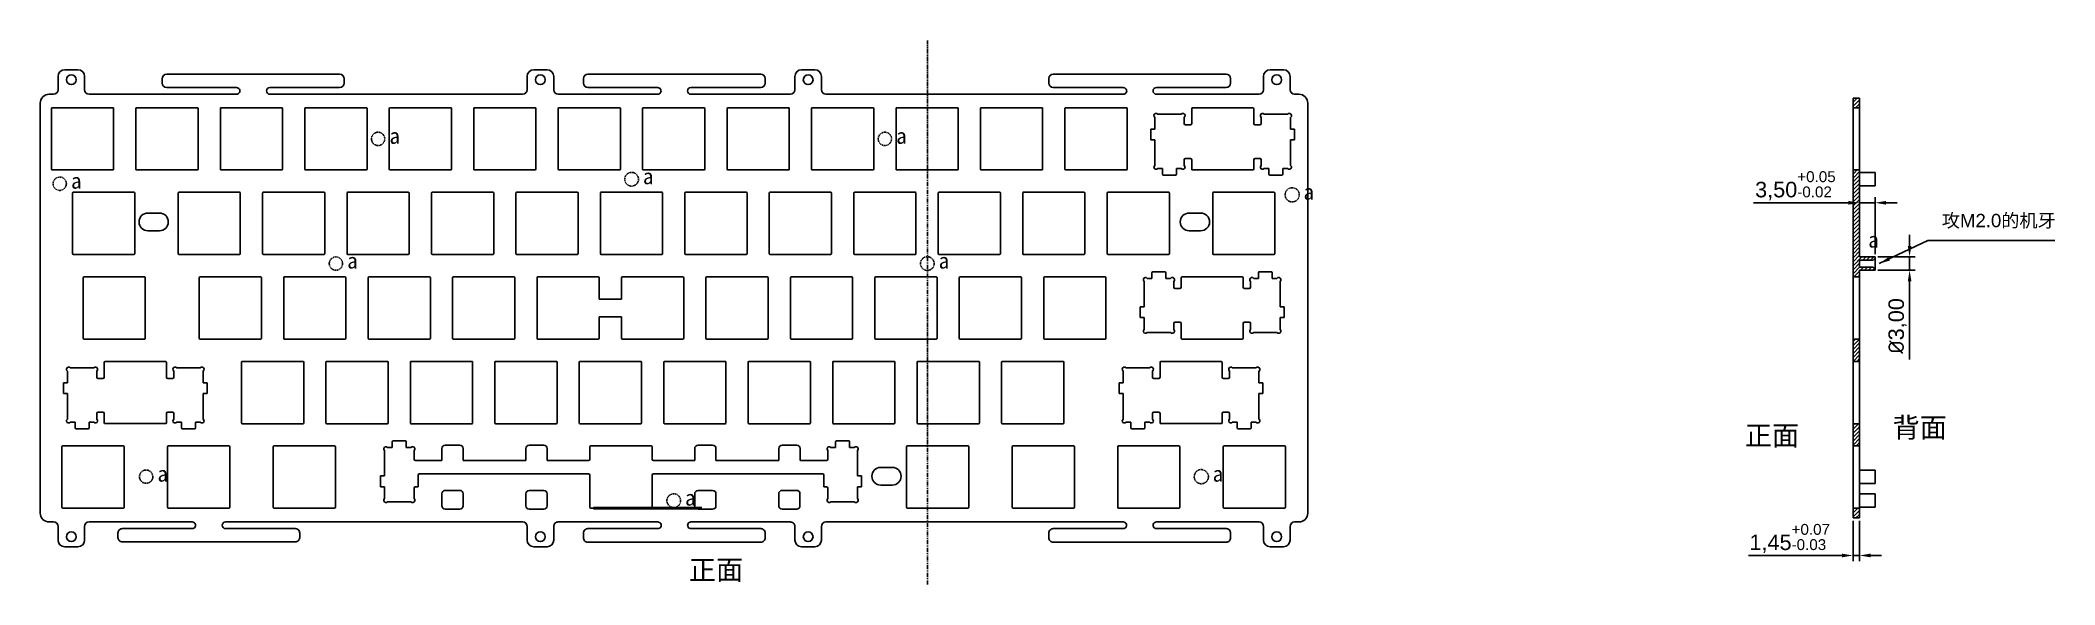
# Model space of a CAD drawing. Header units: millimetres. Extents: x 73 to 528, y 115 to 237.
import ezdxf

# ---------------------------------------------------------------- set-up
doc = ezdxf.new("R2010")
doc.units = ezdxf.units.MM
doc.header["$LTSCALE"] = 0.75
doc.linetypes.add('DOT', pattern=[0.2, 0.1, -0.1])
doc.linetypes.add('PHANTOM', pattern=[2.5, 1.25, -0.25, 0.25, -0.25, 0.25, -0.25])
for name, color, linetype in [('02___PRT_ALL_AXES', 7, 'Continuous'), ('DEFAULT_3', 7, 'PHANTOM'), ('KeepOutLayer', 6, 'Continuous')]:
    doc.layers.add(name, color=color, linetype=linetype)
doc.layers.add('1', color=7, linetype='Continuous', lineweight=25)
doc.layers.add('Visible', color=7, linetype='Continuous', lineweight=50)
doc.styles.get("Standard").update_dxf_attribs({"font": ''})
doc.styles.add('说明', font='', dxfattribs={"height": 3})
doc.styles.get('Standard').set_extended_font_data('Arial')
doc.styles.get('说明').set_extended_font_data('SimSun')
doc.dimstyles.new('jw-1', dxfattribs={"dimtxt": 3.5, "dimasz": 2.5, "dimexe": 1.25, "dimexo": 0.625, "dimtad": 1, "dimzin": 1, "dimtxsty": 'Standard', "dimcen": 2.5, "dimclrd": 3, "dimclre": 3, "dimclrt": 3, "dimadec": 1, "dimazin": 0, "dimtfac": 1, "dimtmove": 0, "dimatfit": 3, "dimfxl": 1, "dimarcsym": 0})

# ---------------------------------------------------------------- blocks, each defined once
blk = doc.blocks.new('*D30')
at = {"color": 3, "lineweight": -2, "transparency": 16777216}
for p, q in [((482.13, 129.11), (482.13, 120.02)), ((483.58, 129.11), (483.58, 120.02)), ((479.63, 121.27), (458.55, 121.27)), ((483.58, 121.27), (482.13, 121.27)), ((486.08, 121.27), (488.58, 121.27))]:
    blk.add_line(p, q, dxfattribs=at)
at = {"color": 3, "transparency": 16777216}
for points in [[(479.63, 121.69), (479.63, 120.86), (482.13, 121.27)], [(486.08, 121.69), (486.08, 120.86), (483.58, 121.27)]]:
    blk.add_solid(points, dxfattribs=at)
at = {"layer": 'Defpoints', "color": 0, "transparency": 16777216}
for p in [(482.13, 129.73), (483.58, 129.73), (482.13, 121.27)]:
    blk.add_point(p, dxfattribs=at)
at = {"color": 3, "transparency": 16777216, "insert": (467.84, 125.11), "char_height": 3.5, "attachment_point": 5}
blk.add_mtext('1,45{\\H0.7x;\\S+0.07^ -0.03;}', dxfattribs=at)
blk = doc.blocks.new('*D36')
at = {"color": 3, "lineweight": -2, "transparency": 16777216}
for p, q in [((494.88, 191.03), (494.88, 193.53)), ((487.71, 188.53), (496.13, 188.53)), ((494.88, 188.53), (494.88, 185.53)), ((487.71, 185.53), (496.13, 185.53)), ((494.88, 183.03), (494.88, 165.44))]:
    blk.add_line(p, q, dxfattribs=at)
at = {"color": 3, "transparency": 16777216}
for points in [[(494.47, 191.03), (495.3, 191.03), (494.88, 188.53)], [(494.47, 183.03), (495.3, 183.03), (494.88, 185.53)]]:
    blk.add_solid(points, dxfattribs=at)
at = {"layer": 'Defpoints', "color": 0, "transparency": 16777216}
for p in [(487.08, 188.53), (487.08, 185.53), (494.88, 185.53)]:
    blk.add_point(p, dxfattribs=at)
at = {"color": 3, "transparency": 16777216, "insert": (492.18, 172.98), "char_height": 3.5, "attachment_point": 5, "rotation": 90}
blk.add_mtext('{\\fISOCPEUR|b0|i0|c0|p34;%%C}3,00', dxfattribs=at)
blk = doc.blocks.new('*D29')
at = {"color": 3, "lineweight": -2, "transparency": 16777216}
for p, q in [((481.08, 200.73), (459.66, 200.73)), ((483.58, 196.85), (483.58, 201.98)), ((487.08, 200.73), (483.58, 200.73)), ((487.08, 189.15), (487.08, 201.98)), ((489.58, 200.73), (492.08, 200.73))]:
    blk.add_line(p, q, dxfattribs=at)
at = {"color": 3, "transparency": 16777216}
for points in [[(481.08, 201.14), (481.08, 200.31), (483.58, 200.73)], [(489.58, 201.14), (489.58, 200.31), (487.08, 200.73)]]:
    blk.add_solid(points, dxfattribs=at)
at = {"layer": 'Defpoints', "color": 0, "transparency": 16777216}
for p in [(483.58, 200.73), (483.58, 196.23), (487.08, 188.53)]:
    blk.add_point(p, dxfattribs=at)
at = {"color": 3, "transparency": 16777216, "insert": (469.12, 204.57), "char_height": 3.5, "attachment_point": 5}
blk.add_mtext('3,50{\\H0.7x;\\S+0.05^ -0.02;}', dxfattribs=at)

msp = doc.modelspace()

# ---------------------------------------------------------------- hatches: boundary and pattern name
h = msp.add_hatch()
h.set_pattern_fill('ANSI31', color=2, scale=0.2)
h.set_pattern_definition([(45, (-13.49145, -74.68395), (-0.4490128, 0.4490128), [])])
h.paths.add_polyline_path([(483.582, 224.33), (482.132, 224.33), (482.132, 222.145), (483.582, 222.145)])
h.paths.add_polyline_path([(483.582, 208.115), (482.132, 208.115), (482.132, 184.045), (483.582, 184.045), (483.582, 185.526), (487.082, 185.526), (487.082, 185.776), (486.574, 186.226), (486.206, 186.226), (485.918, 186.226), (483.582, 186.226), (483.582, 187.826), (485.704, 187.826), (485.923, 187.826), (486.318, 187.826), (487.082, 188.35), (487.082, 188.526), (483.582, 188.526)])
h.paths.add_polyline_path([(483.582, 170.015), (482.132, 170.015), (482.132, 164.995), (483.582, 164.995)])
h.paths.add_polyline_path([(483.582, 150.965), (482.132, 150.965), (482.132, 145.945), (483.582, 145.945)])
h.paths.add_polyline_path([(483.582, 131.915), (482.132, 131.915), (482.132, 129.73), (483.582, 129.73)])

# ---------------------------------------------------------------- linework, layer by layer
for p, q in [((482.132, 224.33), (483.582, 224.33)), ((482.132, 224.33), (482.132, 129.73)), ((483.582, 224.33), (483.582, 188.526)), ((482.132, 222.145), (483.582, 222.145)), ((482.132, 208.115), (483.582, 208.115)), ((483.582, 187.676), (483.582, 186.376)), ((482.132, 184.045), (483.582, 184.045)), ((483.582, 185.526), (483.582, 129.73)), ((482.132, 170.015), (483.582, 170.015)), ((482.132, 164.995), (483.582, 164.995)), ((482.132, 150.965), (483.582, 150.965)), ((164.573, 146.123), (167.873, 146.123)), ((183.533, 146.123), (186.833, 146.123)), ((224.903, 146.123), (221.603, 146.123)), ((243.863, 146.123), (240.563, 146.123)), ((482.132, 145.945), (483.582, 145.945)), ((163.823, 142.685), (163.823, 145.373)), ((168.623, 145.373), (168.623, 142.685)), ((182.783, 142.685), (182.783, 145.373)), ((187.583, 145.373), (187.583, 142.685)), ((220.853, 145.373), (220.853, 142.685)), ((225.653, 142.685), (225.653, 145.373)), ((239.813, 145.373), (239.813, 142.685)), ((244.613, 142.685), (244.613, 145.373)), ((163.833, 132.493), (163.833, 135.193)), ((164.583, 135.943), (167.883, 135.943)), ((168.633, 135.193), (168.633, 132.493)), ((182.783, 132.463), (182.783, 135.163)), ((183.533, 135.913), (186.833, 135.913)), ((187.583, 135.163), (187.583, 132.463)), ((220.853, 135.163), (220.853, 132.463)), ((224.903, 135.913), (221.603, 135.913)), ((225.653, 132.463), (225.653, 135.163)), ((239.803, 135.193), (239.803, 132.493)), ((243.853, 135.943), (240.553, 135.943)), ((244.603, 132.493), (244.603, 135.193)), ((482.132, 131.915), (483.582, 131.915)), ((167.883, 131.743), (164.583, 131.743)), ((186.833, 131.713), (183.533, 131.713)), ((221.603, 131.713), (224.903, 131.713)), ((240.553, 131.743), (243.853, 131.743)), ((482.132, 129.73), (483.582, 129.73))]:
    msp.add_line(p, q)
at = {"color": 7, "linetype": 'Continuous'}
for p, q in [((75.759, 221.945), (75.759, 208.315)), ((89.589, 222.145), (75.959, 222.145)), ((89.789, 208.315), (89.789, 221.945)), ((94.809, 221.945), (94.809, 208.315)), ((108.639, 222.145), (95.009, 222.145)), ((108.839, 208.315), (108.839, 221.945)), ((113.859, 221.945), (113.859, 208.315)), ((127.689, 222.145), (114.059, 222.145)), ((127.889, 208.315), (127.889, 221.945)), ((132.909, 221.945), (132.909, 208.315)), ((146.739, 222.145), (133.109, 222.145)), ((146.939, 208.315), (146.939, 221.945)), ((151.959, 221.945), (151.959, 208.315)), ((165.789, 222.145), (152.159, 222.145)), ((165.989, 208.315), (165.989, 221.945)), ((171.009, 221.945), (171.009, 208.315)), ((184.839, 222.145), (171.209, 222.145)), ((185.039, 208.315), (185.039, 221.945)), ((190.059, 221.945), (190.059, 208.315)), ((203.889, 222.145), (190.259, 222.145)), ((204.089, 208.315), (204.089, 221.945)), ((209.109, 221.945), (209.109, 208.315)), ((222.939, 222.145), (209.309, 222.145)), ((223.139, 208.315), (223.139, 221.945)), ((228.159, 221.945), (228.159, 208.315)), ((241.989, 222.145), (228.359, 222.145)), ((242.189, 208.315), (242.189, 221.945)), ((247.209, 221.945), (247.209, 208.315)), ((261.039, 222.145), (247.409, 222.145)), ((261.239, 208.315), (261.239, 221.945)), ((266.259, 221.945), (266.259, 208.315)), ((280.089, 222.145), (266.459, 222.145)), ((280.289, 208.315), (280.289, 221.945)), ((285.309, 221.945), (285.309, 208.315)), ((299.139, 222.145), (285.509, 222.145)), ((299.339, 208.315), (299.339, 221.945)), ((304.359, 221.945), (304.359, 208.315)), ((318.189, 222.145), (304.559, 222.145)), ((318.389, 208.315), (318.389, 221.945)), ((324.624, 219.961), (324.624, 217.3)), ((330.573, 220.665), (325.325, 220.665)), ((331.274, 218.61), (331.274, 219.961)), ((332.649, 218.31), (331.574, 218.31)), ((331.599, 218.31), (332.639, 218.31)), ((332.949, 221.93), (332.949, 218.61)), ((346.749, 222.13), (333.149, 222.13)), ((346.949, 218.61), (346.949, 221.93)), ((348.324, 218.31), (347.249, 218.31)), ((348.624, 219.961), (348.624, 218.61)), ((349.325, 220.665), (354.573, 220.665)), ((355.274, 217.3), (355.274, 219.961)), ((323.724, 217.3), (323.724, 214.88)), ((324.624, 217.3), (323.724, 217.3)), ((323.724, 214.88), (324.624, 214.88)), ((324.624, 214.88), (324.624, 209.16)), ((356.174, 217.3), (355.274, 217.3)), ((355.274, 209.16), (355.274, 214.88)), ((355.274, 214.88), (356.174, 214.88)), ((356.174, 214.88), (356.174, 217.3)), ((331.274, 209.16), (331.274, 210.43)), ((331.574, 210.73), (332.649, 210.73)), ((332.639, 210.73), (331.599, 210.73)), ((332.949, 210.43), (332.949, 208.33)), ((346.949, 208.33), (346.949, 210.43)), ((347.249, 210.73), (348.324, 210.73)), ((348.624, 209.16), (348.624, 210.43)), ((75.959, 208.115), (89.589, 208.115)), ((95.009, 208.115), (108.639, 208.115)), ((114.059, 208.115), (127.689, 208.115)), ((133.109, 208.115), (146.739, 208.115)), ((152.159, 208.115), (165.789, 208.115)), ((171.209, 208.115), (184.839, 208.115)), ((190.259, 208.115), (203.889, 208.115)), ((209.309, 208.115), (222.939, 208.115)), ((228.359, 208.115), (241.989, 208.115)), ((247.409, 208.115), (261.039, 208.115)), ((266.459, 208.115), (280.089, 208.115)), ((285.509, 208.115), (299.139, 208.115)), ((304.559, 208.115), (318.189, 208.115)), ((325.325, 208.455), (326.374, 208.455)), ((326.374, 208.455), (326.374, 207.18)), ((326.574, 206.98), (329.324, 206.98)), ((329.524, 207.18), (329.524, 208.455)), ((329.524, 208.455), (330.573, 208.455)), ((333.149, 208.13), (346.749, 208.13)), ((350.374, 208.455), (349.325, 208.455)), ((350.374, 208.455), (350.374, 207.18)), ((350.574, 206.98), (353.324, 206.98)), ((353.524, 207.18), (353.524, 208.455)), ((354.573, 208.455), (353.524, 208.455)), ((483.582, 207.526), (487.082, 207.526)), ((483.582, 204.526), (487.082, 204.526)), ((80.522, 202.895), (80.522, 189.265)), ((94.352, 203.095), (80.722, 203.095)), ((94.552, 189.265), (94.552, 202.895)), ((104.334, 202.895), (104.334, 189.265)), ((118.164, 203.095), (104.534, 203.095)), ((118.364, 189.265), (118.364, 202.895)), ((123.384, 202.895), (123.384, 189.265)), ((137.214, 203.095), (123.584, 203.095)), ((137.414, 189.265), (137.414, 202.895)), ((142.434, 202.895), (142.434, 189.265)), ((156.264, 203.095), (142.634, 203.095)), ((156.464, 189.265), (156.464, 202.895)), ((161.484, 202.895), (161.484, 189.265)), ((175.314, 203.095), (161.684, 203.095)), ((175.514, 189.265), (175.514, 202.895)), ((180.534, 202.895), (180.534, 189.265)), ((194.364, 203.095), (180.734, 203.095)), ((194.564, 189.265), (194.564, 202.895)), ((199.584, 202.895), (199.584, 189.265)), ((213.414, 203.095), (199.784, 203.095)), ((213.614, 189.265), (213.614, 202.895)), ((218.634, 202.895), (218.634, 189.265)), ((232.464, 203.095), (218.834, 203.095)), ((232.664, 189.265), (232.664, 202.895)), ((237.684, 202.895), (237.684, 189.265)), ((251.514, 203.095), (237.884, 203.095)), ((251.714, 189.265), (251.714, 202.895)), ((256.734, 202.895), (256.734, 189.265)), ((270.564, 203.095), (256.934, 203.095)), ((270.764, 189.265), (270.764, 202.895)), ((275.784, 202.895), (275.784, 189.265)), ((289.614, 203.095), (275.984, 203.095)), ((289.814, 189.265), (289.814, 202.895)), ((294.834, 202.895), (294.834, 189.265)), ((308.664, 203.095), (295.034, 203.095)), ((308.864, 189.265), (308.864, 202.895)), ((313.884, 202.895), (313.884, 189.265)), ((327.714, 203.095), (314.084, 203.095)), ((327.914, 189.265), (327.914, 202.895)), ((337.697, 202.895), (337.697, 189.265)), ((351.527, 203.095), (337.897, 203.095)), ((351.727, 189.265), (351.727, 202.895)), ((97.525, 198.427), (100.125, 198.427)), ((332.375, 198.427), (334.975, 198.427)), ((97.525, 194.427), (100.125, 194.427)), ((332.375, 194.427), (334.975, 194.427)), ((80.722, 189.065), (94.352, 189.065)), ((104.534, 189.065), (118.164, 189.065)), ((123.584, 189.065), (137.214, 189.065)), ((142.634, 189.065), (156.264, 189.065)), ((161.684, 189.065), (175.314, 189.065)), ((180.734, 189.065), (194.364, 189.065)), ((199.784, 189.065), (213.414, 189.065)), ((218.834, 189.065), (232.464, 189.065)), ((237.884, 189.065), (251.514, 189.065)), ((256.934, 189.065), (270.564, 189.065)), ((275.984, 189.065), (289.614, 189.065)), ((295.034, 189.065), (308.664, 189.065)), ((314.084, 189.065), (327.714, 189.065)), ((337.897, 189.065), (351.527, 189.065)), ((483.582, 188.526), (487.082, 188.526)), ((483.582, 186.226), (483.582, 187.826)), ((483.582, 187.826), (486.632, 187.826)), ((486.632, 187.826), (487.082, 188.276)), ((487.082, 185.526), (487.082, 188.526)), ((82.903, 183.845), (82.903, 170.215)), ((96.733, 184.045), (83.103, 184.045)), ((96.933, 170.215), (96.933, 183.845)), ((109.093, 183.845), (109.093, 170.215)), ((122.923, 184.045), (109.293, 184.045)), ((123.123, 170.215), (123.123, 183.845)), ((128.143, 183.845), (128.143, 170.215)), ((141.973, 184.045), (128.343, 184.045)), ((142.173, 170.215), (142.173, 183.845)), ((147.193, 183.845), (147.193, 170.215)), ((161.023, 184.045), (147.393, 184.045)), ((161.223, 170.215), (161.223, 183.845)), ((166.243, 183.845), (166.243, 170.215)), ((180.073, 184.045), (166.443, 184.045)), ((180.273, 170.215), (180.273, 183.845)), ((185.293, 183.845), (185.293, 170.215)), ((199.123, 184.045), (185.493, 184.045)), ((199.323, 183.845), (199.323, 179.03)), ((204.343, 179.03), (204.343, 183.845)), ((218.173, 184.045), (204.543, 184.045)), ((218.373, 170.215), (218.373, 183.845)), ((223.393, 183.845), (223.393, 170.215)), ((237.223, 184.045), (223.593, 184.045)), ((237.423, 170.215), (237.423, 183.845)), ((242.443, 183.845), (242.443, 170.215)), ((256.273, 184.045), (242.643, 184.045)), ((256.473, 170.215), (256.473, 183.845)), ((261.493, 183.845), (261.493, 170.215)), ((275.323, 184.045), (261.693, 184.045)), ((275.523, 170.215), (275.523, 183.845)), ((280.543, 183.845), (280.543, 170.215)), ((294.373, 184.045), (280.743, 184.045)), ((294.573, 170.215), (294.573, 183.845)), ((299.593, 183.845), (299.593, 170.215)), ((313.423, 184.045), (299.793, 184.045)), ((313.623, 170.215), (313.623, 183.845)), ((322.239, 177.28), (322.239, 183.001)), ((322.94, 183.705), (323.989, 183.705)), ((323.989, 183.705), (323.989, 184.98)), ((324.189, 185.18), (326.939, 185.18)), ((327.139, 184.98), (327.139, 183.705)), ((327.139, 183.705), (328.188, 183.705)), ((328.889, 183.001), (328.889, 181.73)), ((330.564, 181.73), (330.564, 183.83)), ((330.764, 184.03), (344.364, 184.03)), ((344.564, 183.83), (344.564, 181.73)), ((346.239, 183.001), (346.239, 181.73)), ((347.989, 183.705), (346.94, 183.705)), ((347.989, 183.705), (347.989, 184.98)), ((348.189, 185.18), (350.939, 185.18)), ((351.139, 184.98), (351.139, 183.705)), ((352.188, 183.705), (351.139, 183.705)), ((352.889, 183.001), (352.889, 177.28)), ((483.582, 186.226), (486.632, 186.226)), ((483.582, 185.526), (487.082, 185.526)), ((486.632, 186.226), (487.082, 185.776)), ((204.343, 179.03), (199.323, 179.03)), ((321.339, 174.86), (321.339, 177.28)), ((321.339, 177.28), (322.239, 177.28)), ((329.189, 181.43), (330.264, 181.43)), ((330.254, 181.43), (329.214, 181.43)), ((344.864, 181.43), (345.939, 181.43)), ((352.889, 177.28), (353.789, 177.28)), ((353.789, 177.28), (353.789, 174.86)), ((199.323, 175.03), (199.323, 170.215)), ((204.343, 175.03), (199.323, 175.03)), ((204.343, 170.215), (204.343, 175.03)), ((322.239, 174.86), (321.339, 174.86)), ((322.239, 172.2), (322.239, 174.86)), ((328.889, 173.55), (328.889, 172.2)), ((330.264, 173.85), (329.189, 173.85)), ((329.214, 173.85), (330.254, 173.85)), ((330.564, 170.23), (330.564, 173.55)), ((344.564, 173.55), (344.564, 170.23)), ((345.939, 173.85), (344.864, 173.85)), ((346.239, 172.2), (346.239, 173.55)), ((352.889, 174.86), (352.889, 172.2)), ((353.789, 174.86), (352.889, 174.86)), ((83.103, 170.015), (96.733, 170.015)), ((109.293, 170.015), (122.923, 170.015)), ((128.343, 170.015), (141.973, 170.015)), ((147.393, 170.015), (161.023, 170.015)), ((166.443, 170.015), (180.073, 170.015)), ((185.493, 170.015), (199.123, 170.015)), ((204.543, 170.015), (218.173, 170.015)), ((223.593, 170.015), (237.223, 170.015)), ((242.643, 170.015), (256.273, 170.015)), ((261.693, 170.015), (275.323, 170.015)), ((280.743, 170.015), (294.373, 170.015)), ((299.793, 170.015), (313.423, 170.015)), ((328.188, 171.495), (322.94, 171.495)), ((344.364, 170.03), (330.764, 170.03)), ((346.94, 171.495), (352.188, 171.495)), ((87.68, 164.78), (87.68, 161.46)), ((101.48, 164.98), (87.88, 164.98)), ((101.68, 161.46), (101.68, 164.78)), ((118.625, 164.795), (118.625, 151.165)), ((132.455, 164.995), (118.825, 164.995)), ((132.655, 151.165), (132.655, 164.795)), ((137.675, 164.795), (137.675, 151.165)), ((151.505, 164.995), (137.875, 164.995)), ((151.705, 151.165), (151.705, 164.795)), ((156.725, 164.795), (156.725, 151.165)), ((170.555, 164.995), (156.925, 164.995)), ((170.755, 151.165), (170.755, 164.795)), ((175.775, 164.795), (175.775, 151.165)), ((189.605, 164.995), (175.975, 164.995)), ((189.805, 151.165), (189.805, 164.795)), ((194.825, 164.795), (194.825, 151.165)), ((208.655, 164.995), (195.025, 164.995)), ((208.855, 151.165), (208.855, 164.795)), ((213.875, 164.795), (213.875, 151.165)), ((227.705, 164.995), (214.075, 164.995)), ((227.905, 151.165), (227.905, 164.795)), ((232.925, 164.795), (232.925, 151.165)), ((246.755, 164.995), (233.125, 164.995)), ((246.955, 151.165), (246.955, 164.795)), ((251.975, 164.795), (251.975, 151.165)), ((265.805, 164.995), (252.175, 164.995)), ((266.005, 151.165), (266.005, 164.795)), ((271.025, 164.795), (271.025, 151.165)), ((284.855, 164.995), (271.225, 164.995)), ((285.055, 151.165), (285.055, 164.795)), ((290.075, 164.795), (290.075, 151.165)), ((303.905, 164.995), (290.275, 164.995)), ((304.105, 151.165), (304.105, 164.795)), ((325.81, 164.78), (325.81, 161.46)), ((339.61, 164.98), (326.01, 164.98)), ((339.81, 161.46), (339.81, 164.78)), ((78.455, 160.15), (78.455, 157.73)), ((79.355, 160.15), (78.455, 160.15)), ((79.355, 162.811), (79.355, 160.15)), ((85.304, 163.515), (80.056, 163.515)), ((86.005, 161.46), (86.005, 162.811)), ((87.38, 161.16), (86.305, 161.16)), ((86.33, 161.16), (87.37, 161.16)), ((103.055, 161.16), (101.98, 161.16)), ((103.355, 162.811), (103.355, 161.46)), ((104.056, 163.515), (109.304, 163.515)), ((110.005, 160.15), (110.005, 162.811)), ((110.905, 160.15), (110.005, 160.15)), ((110.905, 157.73), (110.905, 160.15)), ((316.585, 160.15), (316.585, 157.73)), ((317.485, 160.15), (316.585, 160.15)), ((317.485, 162.811), (317.485, 160.15)), ((323.434, 163.515), (318.186, 163.515)), ((324.135, 161.46), (324.135, 162.811)), ((325.51, 161.16), (324.435, 161.16)), ((324.46, 161.16), (325.5, 161.16)), ((341.185, 161.16), (340.11, 161.16)), ((341.485, 162.811), (341.485, 161.46)), ((342.186, 163.515), (347.434, 163.515)), ((348.135, 160.15), (348.135, 162.811)), ((349.035, 160.15), (348.135, 160.15)), ((349.035, 157.73), (349.035, 160.15)), ((78.455, 157.73), (79.355, 157.73)), ((79.355, 157.73), (79.355, 152.01)), ((110.005, 152.01), (110.005, 157.73)), ((110.005, 157.73), (110.905, 157.73)), ((316.585, 157.73), (317.485, 157.73)), ((317.485, 157.73), (317.485, 152.01)), ((348.135, 152.01), (348.135, 157.73)), ((348.135, 157.73), (349.035, 157.73)), ((80.056, 151.305), (81.105, 151.305)), ((81.105, 151.305), (81.105, 150.03)), ((84.255, 150.03), (84.255, 151.305)), ((84.255, 151.305), (85.304, 151.305)), ((86.005, 152.01), (86.005, 153.28)), ((86.305, 153.58), (87.38, 153.58)), ((87.37, 153.58), (86.33, 153.58)), ((87.68, 153.28), (87.68, 151.18)), ((87.88, 150.98), (101.48, 150.98)), ((101.68, 151.18), (101.68, 153.28)), ((101.98, 153.58), (103.055, 153.58)), ((103.355, 152.01), (103.355, 153.28)), ((105.105, 151.305), (104.056, 151.305)), ((105.105, 151.305), (105.105, 150.03)), ((108.255, 150.03), (108.255, 151.305)), ((109.304, 151.305), (108.255, 151.305)), ((118.825, 150.965), (132.455, 150.965)), ((137.875, 150.965), (151.505, 150.965)), ((156.925, 150.965), (170.555, 150.965)), ((175.975, 150.965), (189.605, 150.965)), ((195.025, 150.965), (208.655, 150.965)), ((214.075, 150.965), (227.705, 150.965)), ((233.125, 150.965), (246.755, 150.965)), ((252.175, 150.965), (265.805, 150.965)), ((271.225, 150.965), (284.855, 150.965)), ((290.275, 150.965), (303.905, 150.965)), ((318.186, 151.305), (319.235, 151.305)), ((319.235, 151.305), (319.235, 150.03)), ((322.385, 150.03), (322.385, 151.305)), ((322.385, 151.305), (323.434, 151.305)), ((324.135, 152.01), (324.135, 153.28)), ((324.435, 153.58), (325.51, 153.58)), ((325.5, 153.58), (324.46, 153.58)), ((325.81, 153.28), (325.81, 151.18)), ((326.01, 150.98), (339.61, 150.98)), ((339.81, 151.18), (339.81, 153.28)), ((340.11, 153.58), (341.185, 153.58)), ((341.485, 152.01), (341.485, 153.28)), ((343.235, 151.305), (342.186, 151.305)), ((343.235, 151.305), (343.235, 150.03)), ((346.385, 150.03), (346.385, 151.305)), ((347.434, 151.305), (346.385, 151.305)), ((78.14, 145.745), (78.14, 132.115)), ((91.97, 145.945), (78.34, 145.945)), ((81.305, 149.83), (84.055, 149.83)), ((92.17, 132.115), (92.17, 145.745)), ((101.953, 145.745), (101.953, 132.115)), ((115.783, 145.945), (102.153, 145.945)), ((105.305, 149.83), (108.055, 149.83)), ((115.983, 132.115), (115.983, 145.745)), ((125.765, 145.745), (125.765, 132.115)), ((139.595, 145.945), (125.965, 145.945)), ((139.795, 132.115), (139.795, 145.745)), ((151.594, 145.605), (152.643, 145.605)), ((152.643, 145.605), (152.643, 146.88)), ((152.843, 147.08), (155.593, 147.08)), ((155.793, 146.88), (155.793, 145.605)), ((155.793, 145.605), (156.842, 145.605)), ((197.203, 145.745), (197.203, 142.978)), ((211.033, 145.945), (197.403, 145.945)), ((211.233, 142.978), (211.233, 145.745)), ((252.643, 145.605), (251.594, 145.605)), ((252.643, 146.88), (252.643, 145.605)), ((255.593, 147.08), (252.843, 147.08)), ((255.793, 145.605), (255.793, 146.88)), ((256.842, 145.605), (255.793, 145.605)), ((268.64, 145.745), (268.64, 132.115)), ((282.47, 145.945), (268.84, 145.945)), ((282.67, 132.115), (282.67, 145.745)), ((292.453, 145.745), (292.453, 132.115)), ((306.283, 145.945), (292.653, 145.945)), ((306.483, 132.115), (306.483, 145.745)), ((316.265, 145.745), (316.265, 132.115)), ((330.095, 145.945), (316.465, 145.945)), ((319.435, 149.83), (322.185, 149.83)), ((330.295, 132.115), (330.295, 145.745)), ((340.078, 145.745), (340.078, 132.115)), ((353.908, 145.945), (340.278, 145.945)), ((343.435, 149.83), (346.185, 149.83)), ((354.108, 132.115), (354.108, 145.745)), ((150.893, 139.18), (150.893, 144.901)), ((157.543, 144.901), (157.543, 142.985)), ((163.823, 142.685), (157.843, 142.685)), ((182.783, 142.685), (168.623, 142.685)), ((196.91, 142.685), (187.583, 142.685)), ((225.653, 142.685), (239.813, 142.685)), ((250.893, 144.901), (250.893, 142.985)), ((257.543, 139.18), (257.543, 144.901)), ((262.825, 141.126), (265.425, 141.126)), ((149.993, 136.76), (149.993, 139.18)), ((149.993, 139.18), (150.893, 139.18)), ((150.893, 136.76), (149.993, 136.76)), ((150.893, 134.1), (150.893, 136.76)), ((157.543, 136.46), (157.543, 134.1)), ((158.443, 136.76), (158.443, 139.376)), ((158.743, 139.676), (196.91, 139.676)), ((197.203, 139.383), (197.203, 132.115)), ((211.233, 132.115), (211.233, 139.383)), ((211.525, 139.676), (249.693, 139.676)), ((249.993, 136.76), (249.993, 139.376)), ((250.593, 136.76), (249.993, 136.76)), ((250.893, 136.46), (250.893, 134.1)), ((258.443, 139.18), (257.543, 139.18)), ((257.543, 134.1), (257.543, 136.76)), ((257.543, 136.76), (258.443, 136.76)), ((258.443, 136.76), (258.443, 139.18)), ((262.825, 137.126), (265.425, 137.126)), ((483.582, 140.526), (487.082, 140.526)), ((483.582, 137.526), (487.082, 137.526)), ((78.34, 131.915), (91.97, 131.915)), ((102.153, 131.915), (115.783, 131.915)), ((125.965, 131.915), (139.595, 131.915)), ((156.842, 133.395), (151.594, 133.395)), ((197.403, 131.915), (211.033, 131.915)), ((251.594, 133.395), (256.842, 133.395)), ((268.84, 131.915), (282.47, 131.915)), ((292.653, 131.915), (306.283, 131.915)), ((316.465, 131.915), (330.095, 131.915)), ((340.278, 131.915), (353.908, 131.915)), ((483.582, 135.127), (487.082, 135.127)), ((483.582, 132.127), (487.082, 132.127))]:
    msp.add_line(p, q, dxfattribs=at)
at = {"color": 7}
for p, q in [((220.853, 142.685), (211.525, 142.685)), ((250.593, 142.685), (244.613, 142.685)), ((157.843, 136.76), (158.443, 136.76)), ((250.593, 136.76), (249.993, 136.76))]:
    msp.add_line(p, q, dxfattribs=at)
at = {"color": 7, "linetype": 'Continuous'}
for centre, radius, start, end in [((75.959, 221.945), 0.2, 90, 180), ((89.589, 221.945), 0.2, 0, 90), ((95.009, 221.945), 0.2, 90, 180), ((108.639, 221.945), 0.2, 0, 90), ((114.059, 221.945), 0.2, 90, 180), ((127.689, 221.945), 0.2, 0, 90), ((133.109, 221.945), 0.2, 90, 180), ((146.739, 221.945), 0.2, 0, 90), ((152.159, 221.945), 0.2, 90, 180), ((165.789, 221.945), 0.2, 0, 90), ((171.209, 221.945), 0.2, 90, 180), ((184.839, 221.945), 0.2, 0, 90), ((190.259, 221.945), 0.2, 90, 180), ((203.889, 221.945), 0.2, 0, 90), ((209.309, 221.945), 0.2, 90, 180), ((222.939, 221.945), 0.2, 0, 90), ((228.359, 221.945), 0.2, 90, 180), ((241.989, 221.945), 0.2, 0, 90), ((247.409, 221.945), 0.2, 90, 180), ((261.039, 221.945), 0.2, 0, 90), ((266.459, 221.945), 0.2, 90, 180), ((280.089, 221.945), 0.2, 0, 90), ((285.509, 221.945), 0.2, 90, 180), ((299.139, 221.945), 0.2, 0, 90), ((304.559, 221.945), 0.2, 90, 180), ((318.189, 221.945), 0.2, 0, 90), ((331.574, 218.61), 0.3, 180, 270), ((332.649, 218.61), 0.3, 270, 0), ((333.149, 221.93), 0.2, 90, 180), ((346.749, 221.93), 0.2, 0, 90), ((347.249, 218.61), 0.3, 180, 270), ((348.324, 218.61), 0.3, 270, 0), ((331.574, 210.43), 0.3, 90, 180), ((332.649, 210.43), 0.3, 0, 90), ((347.249, 210.43), 0.3, 90, 180), ((348.324, 210.43), 0.3, 0, 90), ((75.959, 208.315), 0.2, 180, 270), ((89.589, 208.315), 0.2, 270, 0), ((95.009, 208.315), 0.2, 180, 270), ((108.639, 208.315), 0.2, 270, 0), ((114.059, 208.315), 0.2, 180, 270), ((127.689, 208.315), 0.2, 270, 0), ((133.109, 208.315), 0.2, 180, 270), ((146.739, 208.315), 0.2, 270, 0), ((152.159, 208.315), 0.2, 180, 270), ((165.789, 208.315), 0.2, 270, 0), ((171.209, 208.315), 0.2, 180, 270), ((184.839, 208.315), 0.2, 270, 0), ((190.259, 208.315), 0.2, 180, 270), ((203.889, 208.315), 0.2, 270, 0), ((209.309, 208.315), 0.2, 180, 270), ((222.939, 208.315), 0.2, 270, 0), ((228.359, 208.315), 0.2, 180, 270), ((241.989, 208.315), 0.2, 270, 0), ((247.409, 208.315), 0.2, 180, 270), ((261.039, 208.315), 0.2, 270, 0), ((266.459, 208.315), 0.2, 180, 270), ((280.089, 208.315), 0.2, 270, 0), ((285.509, 208.315), 0.2, 180, 270), ((299.139, 208.315), 0.2, 270, 0), ((304.559, 208.315), 0.2, 180, 270), ((318.189, 208.315), 0.2, 270, 0), ((326.574, 207.18), 0.2, 180, 270), ((329.324, 207.18), 0.2, 270, 0), ((333.149, 208.33), 0.2, 180, 270), ((346.749, 208.33), 0.2, 270, 0), ((350.574, 207.18), 0.2, 180, 270), ((353.324, 207.18), 0.2, 270, 0), ((80.722, 202.895), 0.2, 90, 180), ((94.352, 202.895), 0.2, 0, 90), ((104.534, 202.895), 0.2, 90, 180), ((118.164, 202.895), 0.2, 0, 90), ((123.584, 202.895), 0.2, 90, 180), ((137.214, 202.895), 0.2, 0, 90), ((142.634, 202.895), 0.2, 90, 180), ((156.264, 202.895), 0.2, 0, 90), ((161.684, 202.895), 0.2, 90, 180), ((175.314, 202.895), 0.2, 0, 90), ((180.734, 202.895), 0.2, 90, 180), ((194.364, 202.895), 0.2, 0, 90), ((199.784, 202.895), 0.2, 90, 180), ((213.414, 202.895), 0.2, 0, 90), ((218.834, 202.895), 0.2, 90, 180), ((232.464, 202.895), 0.2, 0, 90), ((237.884, 202.895), 0.2, 90, 180), ((251.514, 202.895), 0.2, 0, 90), ((256.934, 202.895), 0.2, 90, 180), ((270.564, 202.895), 0.2, 0, 90), ((275.984, 202.895), 0.2, 90, 180), ((289.614, 202.895), 0.2, 0, 90), ((295.034, 202.895), 0.2, 90, 180), ((308.664, 202.895), 0.2, 0, 90), ((314.084, 202.895), 0.2, 90, 180), ((327.714, 202.895), 0.2, 0, 90), ((337.897, 202.895), 0.2, 90, 180), ((351.527, 202.895), 0.2, 0, 90), ((97.525, 196.427), 2, 90, 270), ((100.125, 196.427), 2, 270, 90), ((332.375, 196.427), 2, 90, 270), ((334.975, 196.427), 2, 270, 90), ((80.722, 189.265), 0.2, 180, 270), ((94.352, 189.265), 0.2, 270, 0), ((104.534, 189.265), 0.2, 180, 270), ((118.164, 189.265), 0.2, 270, 0), ((123.584, 189.265), 0.2, 180, 270), ((137.214, 189.265), 0.2, 270, 0), ((142.634, 189.265), 0.2, 180, 270), ((156.264, 189.265), 0.2, 270, 0), ((161.684, 189.265), 0.2, 180, 270), ((175.314, 189.265), 0.2, 270, 0), ((180.734, 189.265), 0.2, 180, 270), ((194.364, 189.265), 0.2, 270, 0), ((199.784, 189.265), 0.2, 180, 270), ((213.414, 189.265), 0.2, 270, 0), ((218.834, 189.265), 0.2, 180, 270), ((232.464, 189.265), 0.2, 270, 0), ((237.884, 189.265), 0.2, 180, 270), ((251.514, 189.265), 0.2, 270, 0), ((256.934, 189.265), 0.2, 180, 270), ((270.564, 189.265), 0.2, 270, 0), ((275.984, 189.265), 0.2, 180, 270), ((289.614, 189.265), 0.2, 270, 0), ((295.034, 189.265), 0.2, 180, 270), ((308.664, 189.265), 0.2, 270, 0), ((314.084, 189.265), 0.2, 180, 270), ((327.714, 189.265), 0.2, 270, 0), ((337.897, 189.265), 0.2, 180, 270), ((351.527, 189.265), 0.2, 270, 0), ((83.103, 183.845), 0.2, 90, 180), ((96.733, 183.845), 0.2, 0, 90), ((109.293, 183.845), 0.2, 90, 180), ((122.923, 183.845), 0.2, 0, 90), ((128.343, 183.845), 0.2, 90, 180), ((141.973, 183.845), 0.2, 0, 90), ((147.393, 183.845), 0.2, 90, 180), ((161.023, 183.845), 0.2, 0, 90), ((166.443, 183.845), 0.2, 90, 180), ((180.073, 183.845), 0.2, 0, 90), ((185.493, 183.845), 0.2, 90, 180), ((199.123, 183.845), 0.2, 0, 90), ((204.543, 183.845), 0.2, 90, 180), ((218.173, 183.845), 0.2, 0, 90), ((223.593, 183.845), 0.2, 90, 180), ((237.223, 183.845), 0.2, 0, 90), ((242.643, 183.845), 0.2, 90, 180), ((256.273, 183.845), 0.2, 0, 90), ((261.693, 183.845), 0.2, 90, 180), ((275.323, 183.845), 0.2, 0, 90), ((280.743, 183.845), 0.2, 90, 180), ((294.373, 183.845), 0.2, 0, 90), ((299.793, 183.845), 0.2, 90, 180), ((313.423, 183.845), 0.2, 0, 90), ((324.189, 184.98), 0.2, 90, 180), ((326.939, 184.98), 0.2, 0, 90), ((330.764, 183.83), 0.2, 90, 180), ((344.364, 183.83), 0.2, 0, 90), ((348.189, 184.98), 0.2, 90, 180), ((350.939, 184.98), 0.2, 0, 90), ((329.189, 181.73), 0.3, 180, 270), ((330.264, 181.73), 0.3, 270, 0), ((344.864, 181.73), 0.3, 180, 270), ((345.939, 181.73), 0.3, 270, 0), ((329.189, 173.55), 0.3, 90, 180), ((330.264, 173.55), 0.3, 0, 90), ((344.864, 173.55), 0.3, 90, 180), ((345.939, 173.55), 0.3, 0, 90), ((83.103, 170.215), 0.2, 180, 270), ((96.733, 170.215), 0.2, 270, 0), ((109.293, 170.215), 0.2, 180, 270), ((122.923, 170.215), 0.2, 270, 0), ((128.343, 170.215), 0.2, 180, 270), ((141.973, 170.215), 0.2, 270, 0), ((147.393, 170.215), 0.2, 180, 270), ((161.023, 170.215), 0.2, 270, 0), ((166.443, 170.215), 0.2, 180, 270), ((180.073, 170.215), 0.2, 270, 0), ((185.493, 170.215), 0.2, 180, 270), ((199.123, 170.215), 0.2, 270, 0), ((204.543, 170.215), 0.2, 180, 270), ((218.173, 170.215), 0.2, 270, 0), ((223.593, 170.215), 0.2, 180, 270), ((237.223, 170.215), 0.2, 270, 0), ((242.643, 170.215), 0.2, 180, 270), ((256.273, 170.215), 0.2, 270, 0), ((261.693, 170.215), 0.2, 180, 270), ((275.323, 170.215), 0.2, 270, 0), ((280.743, 170.215), 0.2, 180, 270), ((294.373, 170.215), 0.2, 270, 0), ((299.793, 170.215), 0.2, 180, 270), ((313.423, 170.215), 0.2, 270, 0), ((330.764, 170.23), 0.2, 180, 270), ((344.364, 170.23), 0.2, 270, 0), ((87.88, 164.78), 0.2, 90, 180), ((101.48, 164.78), 0.2, 0, 90), ((118.825, 164.795), 0.2, 90, 180), ((132.455, 164.795), 0.2, 0, 90), ((137.875, 164.795), 0.2, 90, 180), ((151.505, 164.795), 0.2, 0, 90), ((156.925, 164.795), 0.2, 90, 180), ((170.555, 164.795), 0.2, 0, 90), ((175.975, 164.795), 0.2, 90, 180), ((189.605, 164.795), 0.2, 0, 90), ((195.025, 164.795), 0.2, 90, 180), ((208.655, 164.795), 0.2, 0, 90), ((214.075, 164.795), 0.2, 90, 180), ((227.705, 164.795), 0.2, 0, 90), ((233.125, 164.795), 0.2, 90, 180), ((246.755, 164.795), 0.2, 0, 90), ((252.175, 164.795), 0.2, 90, 180), ((265.805, 164.795), 0.2, 0, 90), ((271.225, 164.795), 0.2, 90, 180), ((284.855, 164.795), 0.2, 0, 90), ((290.275, 164.795), 0.2, 90, 180), ((303.905, 164.795), 0.2, 0, 90), ((326.01, 164.78), 0.2, 90, 180), ((339.61, 164.78), 0.2, 0, 90), ((86.305, 161.46), 0.3, 180, 270), ((87.38, 161.46), 0.3, 270, 0), ((101.98, 161.46), 0.3, 180, 270), ((103.055, 161.46), 0.3, 270, 0), ((324.435, 161.46), 0.3, 180, 270), ((325.51, 161.46), 0.3, 270, 0), ((340.11, 161.46), 0.3, 180, 270), ((341.185, 161.46), 0.3, 270, 0), ((81.305, 150.03), 0.2, 180, 270), ((84.055, 150.03), 0.2, 270, 0), ((86.305, 153.28), 0.3, 90, 180), ((87.38, 153.28), 0.3, 0, 90), ((87.88, 151.18), 0.2, 180, 270), ((101.48, 151.18), 0.2, 270, 0), ((101.98, 153.28), 0.3, 90, 180), ((103.055, 153.28), 0.3, 0, 90), ((105.305, 150.03), 0.2, 180, 270), ((108.055, 150.03), 0.2, 270, 0), ((118.825, 151.165), 0.2, 180, 270), ((132.455, 151.165), 0.2, 270, 0), ((137.875, 151.165), 0.2, 180, 270), ((151.505, 151.165), 0.2, 270, 0), ((156.925, 151.165), 0.2, 180, 270), ((170.555, 151.165), 0.2, 270, 0), ((175.975, 151.165), 0.2, 180, 270), ((189.605, 151.165), 0.2, 270, 0), ((195.025, 151.165), 0.2, 180, 270), ((208.655, 151.165), 0.2, 270, 0), ((214.075, 151.165), 0.2, 180, 270), ((227.705, 151.165), 0.2, 270, 0), ((233.125, 151.165), 0.2, 180, 270), ((246.755, 151.165), 0.2, 270, 0), ((252.175, 151.165), 0.2, 180, 270), ((265.805, 151.165), 0.2, 270, 0), ((271.225, 151.165), 0.2, 180, 270), ((284.855, 151.165), 0.2, 270, 0), ((290.275, 151.165), 0.2, 180, 270), ((303.905, 151.165), 0.2, 270, 0), ((319.435, 150.03), 0.2, 180, 270), ((322.185, 150.03), 0.2, 270, 0), ((324.435, 153.28), 0.3, 90, 180), ((325.51, 153.28), 0.3, 0, 90), ((326.01, 151.18), 0.2, 180, 270), ((339.61, 151.18), 0.2, 270, 0), ((340.11, 153.28), 0.3, 90, 180), ((341.185, 153.28), 0.3, 0, 90), ((343.435, 150.03), 0.2, 180, 270), ((346.185, 150.03), 0.2, 270, 0), ((78.34, 145.745), 0.2, 90, 180), ((91.97, 145.745), 0.2, 0, 90), ((102.153, 145.745), 0.2, 90, 180), ((115.783, 145.745), 0.2, 0, 90), ((125.965, 145.745), 0.2, 90, 180), ((139.595, 145.745), 0.2, 0, 90), ((152.843, 146.88), 0.2, 90, 180), ((155.593, 146.88), 0.2, 0, 90), ((197.403, 145.745), 0.2, 90, 180), ((211.033, 145.745), 0.2, 0, 90), ((252.843, 146.88), 0.2, 90, 180), ((255.593, 146.88), 0.2, 0, 90), ((268.84, 145.745), 0.2, 90, 180), ((282.47, 145.745), 0.2, 0, 90), ((292.653, 145.745), 0.2, 90, 180), ((306.283, 145.745), 0.2, 0, 90), ((316.465, 145.745), 0.2, 90, 180), ((330.095, 145.745), 0.2, 0, 90), ((340.278, 145.745), 0.2, 90, 180), ((353.908, 145.745), 0.2, 0, 90), ((157.843, 142.985), 0.3, 180, 270), ((196.91, 142.978), 0.293, 270, 0), ((211.525, 142.978), 0.293, 180, 270), ((250.593, 142.985), 0.3, 270, 0), ((262.825, 139.126), 2, 90, 270), ((265.425, 139.126), 2, 270, 90), ((157.843, 136.46), 0.3, 90, 180), ((158.743, 139.376), 0.3, 90, 180), ((196.91, 139.383), 0.293, 0, 90), ((211.525, 139.383), 0.293, 90, 180), ((249.693, 139.376), 0.3, 0, 90), ((250.593, 136.46), 0.3, 0, 90), ((250.593, 136.46), 0.3, 0, 90), ((78.34, 132.115), 0.2, 180, 270), ((91.97, 132.115), 0.2, 270, 0), ((102.153, 132.115), 0.2, 180, 270), ((115.783, 132.115), 0.2, 270, 0), ((125.965, 132.115), 0.2, 180, 270), ((139.595, 132.115), 0.2, 270, 0), ((197.403, 132.115), 0.2, 180, 270), ((211.033, 132.115), 0.2, 270, 0), ((268.84, 132.115), 0.2, 180, 270), ((282.47, 132.115), 0.2, 270, 0), ((292.653, 132.115), 0.2, 180, 270), ((306.283, 132.115), 0.2, 270, 0), ((316.465, 132.115), 0.2, 180, 270), ((330.095, 132.115), 0.2, 270, 0), ((340.278, 132.115), 0.2, 180, 270), ((353.908, 132.115), 0.2, 270, 0)]:
    msp.add_arc(centre, radius, start, end, dxfattribs=at)
at = {"color": 7}
for centre, start, end in [((324.934, 220.353), 38.63375, 231.61478), ((330.964, 220.353), 308.38522, 141.36625), ((348.934, 220.353), 38.63375, 231.61478), ((354.964, 220.353), 308.38522, 141.36625), ((324.934, 208.768), 128.38522, 321.36625), ((330.964, 208.768), 218.63375, 51.61478), ((348.934, 208.768), 128.38522, 321.36625), ((354.964, 208.768), 218.63375, 51.61478), ((322.549, 183.393), 38.63375, 231.61478), ((328.579, 183.393), 308.38522, 141.36625), ((346.549, 183.393), 38.63375, 231.61478), ((352.579, 183.393), 308.38522, 141.36625), ((322.549, 171.808), 128.38522, 321.36625), ((328.579, 171.808), 218.63375, 51.61478), ((346.549, 171.808), 128.38522, 321.36625), ((352.579, 171.808), 218.63375, 51.61478), ((79.665, 163.203), 38.63375, 231.61478), ((85.695, 163.203), 308.38522, 141.36625), ((103.665, 163.203), 38.63375, 231.61478), ((109.695, 163.203), 308.38522, 141.36625), ((317.795, 163.203), 38.63375, 231.61478), ((323.825, 163.203), 308.38522, 141.36625), ((341.795, 163.203), 38.63375, 231.61478), ((347.825, 163.203), 308.38522, 141.36625), ((79.665, 151.618), 128.38522, 321.36625), ((85.695, 151.618), 218.63375, 51.61478), ((103.665, 151.618), 128.38522, 321.36625), ((109.695, 151.618), 218.63375, 51.61478), ((317.795, 151.618), 128.38522, 321.36625), ((323.825, 151.618), 218.63375, 51.61478), ((341.795, 151.618), 128.38522, 321.36625), ((347.825, 151.618), 218.63375, 51.61478), ((151.203, 145.293), 38.63375, 231.61478), ((157.232, 145.293), 308.38522, 141.36625), ((251.203, 145.293), 38.63375, 231.61478), ((257.232, 145.293), 308.38522, 141.36625), ((151.203, 133.708), 128.38522, 321.36625), ((157.232, 133.708), 218.63375, 51.61478), ((251.203, 133.708), 128.38522, 321.36625), ((257.232, 133.708), 218.63375, 51.61478)]:
    msp.add_arc(centre, 0.5, start, end, dxfattribs=at)
for centre, start, end in [((164.573, 145.373), 90, 180), ((167.873, 145.373), 0, 90), ((183.533, 145.373), 90, 180), ((186.833, 145.373), 0, 90), ((221.603, 145.373), 90, 180), ((224.903, 145.373), 0, 90), ((240.563, 145.373), 90, 180), ((243.863, 145.373), 0, 90), ((164.583, 135.193), 90, 180), ((164.583, 132.493), 180, 270), ((167.883, 135.193), 0, 90), ((167.883, 132.493), 270, 0), ((183.533, 135.163), 90, 180), ((183.533, 132.463), 180, 270), ((186.833, 135.163), 0, 90), ((186.833, 132.463), 270, 0), ((221.603, 135.163), 90, 180), ((221.603, 132.463), 180, 270), ((224.903, 135.163), 0, 90), ((224.903, 132.463), 270, 0), ((240.553, 135.193), 90, 180), ((240.553, 132.493), 180, 270), ((243.853, 135.193), 0, 90), ((243.853, 132.493), 270, 0)]:
    msp.add_arc(centre, 0.75, start, end)
at = {"layer": '02___PRT_ALL_AXES', "color": 7, "linetype": 'Continuous'}
for p, q in [((487.082, 207.526), (487.082, 204.526)), ((487.082, 140.526), (487.082, 137.526)), ((487.082, 135.127), (487.082, 132.127))]:
    msp.add_line(p, q, dxfattribs=at)
at = {"layer": '1', "color": 7, "linetype": 'Continuous', "lineweight": 25}
for p, q in [((77.245, 229.191), (77.245, 226.171)), ((81.745, 230.691), (78.745, 230.691)), ((83.245, 226.171), (83.245, 229.191)), ((349.145, 229.191), (349.145, 226.171)), ((353.645, 230.691), (350.645, 230.691)), ((355.145, 226.171), (355.145, 229.191)), ((73.245, 130.821), (73.245, 223.171)), ((76.245, 225.171), (75.245, 225.171)), ((357.145, 225.171), (356.145, 225.171)), ((359.145, 130.821), (359.145, 223.171)), ((75.245, 128.821), (76.245, 128.821)), ((77.245, 127.821), (77.245, 124.751)), ((83.245, 124.751), (83.245, 127.821)), ((84.245, 128.821), (107.524, 128.821)), ((183.045, 127.821), (183.045, 124.751)), ((189.045, 124.751), (189.045, 127.821)), ((243.445, 127.821), (243.445, 124.751)), ((249.445, 124.751), (249.445, 127.821)), ((250.445, 128.821), (317.491, 128.821)), ((324.991, 128.821), (348.145, 128.821)), ((349.145, 127.821), (349.145, 124.751)), ((355.145, 124.751), (355.145, 127.821)), ((356.145, 128.821), (357.145, 128.821)), ((78.745, 123.251), (81.745, 123.251)), ((184.545, 123.251), (187.545, 123.251)), ((244.945, 123.251), (247.945, 123.251)), ((350.645, 123.251), (353.645, 123.251))]:
    msp.add_line(p, q, dxfattribs=at)
at = {"layer": '1'}
for p, q in [((100.764, 227.671), (100.764, 228.671)), ((101.764, 229.671), (140.764, 229.671)), ((141.764, 228.671), (141.764, 227.671)), ((195.753, 227.671), (195.753, 228.722)), ((196.753, 229.722), (235.753, 229.722)), ((236.753, 228.722), (236.753, 227.671)), ((300.741, 227.671), (300.741, 228.722)), ((301.741, 229.722), (340.741, 229.722)), ((341.741, 228.722), (341.741, 227.671)), ((117.514, 226.671), (101.764, 226.671)), ((118.264, 225.921), (118.264, 225.921)), ((124.264, 225.921), (124.264, 225.921)), ((140.764, 226.671), (125.014, 226.671)), ((125.014, 225.171), (182.045, 225.171)), ((212.503, 226.671), (196.753, 226.671)), ((235.753, 226.671), (220.003, 226.671)), ((220.003, 225.171), (242.445, 225.171)), ((317.491, 226.671), (301.741, 226.671)), ((340.741, 226.671), (324.991, 226.671)), ((324.991, 225.171), (348.145, 225.171)), ((182.045, 128.821), (115.014, 128.821))]:
    msp.add_line(p, q, dxfattribs=at)
at = {"layer": '1', "linetype": 'Continuous', "lineweight": 25}
for p, q in [((183.045, 229.191), (183.045, 226.171)), ((187.545, 230.691), (184.545, 230.691)), ((189.045, 226.171), (189.045, 229.191)), ((243.445, 229.191), (243.445, 226.171)), ((247.945, 230.691), (244.945, 230.691)), ((249.445, 226.171), (249.445, 229.191)), ((117.524, 225.171), (84.245, 225.171)), ((212.509, 225.171), (190.045, 225.171)), ((317.592, 225.171), (250.445, 225.171))]:
    msp.add_line(p, q, dxfattribs=at)
at = {"layer": '1'}
for points in [[(115.014, 128.821, 0.9999955), (115.014, 127.321), (130.764, 127.321, -0.4142136), (131.764, 126.321), (131.764, 125.321, -0.4142136), (130.764, 124.321), (91.764, 124.321, -0.4142136), (90.764, 125.321), (90.764, 126.321, -0.4142136), (91.764, 127.321), (107.514, 127.321, 1.006341), (107.514, 128.821)], [(220.003, 128.821, 1.0000032), (220.003, 127.321), (235.753, 127.321, -0.4142136), (236.753, 126.321), (236.753, 125.269, -0.4142136), (235.753, 124.269), (196.753, 124.269, -0.4280494), (195.753, 125.321), (195.753, 126.321, -0.4142136), (196.753, 127.321), (212.503, 127.321, 1.0644898), (212.503, 128.821), (190.045, 128.821, 0.4142136), (189.045, 127.821)], [(324.991, 128.821, 1.0000032), (324.991, 127.321), (340.741, 127.321, -0.4142136), (341.741, 126.321), (341.741, 125.269, -0.4142136), (340.741, 124.269), (301.741, 124.269, -0.4142136), (300.741, 125.269), (300.741, 126.321, -0.4142136), (301.741, 127.321), (317.491, 127.321, 1.0000045), (317.491, 128.821)]]:
    msp.add_lwpolyline(points, format="xyb", dxfattribs=at)
at = {"layer": '1', "color": 7, "linetype": 'Continuous', "lineweight": 25}
msp.add_lwpolyline([(243.445, 127.821, 0.4142136), (242.445, 128.821), (220.003, 128.821)], format="xyb", dxfattribs=at)
for centre in [(80.245, 228.441), (352.145, 228.441), (80.245, 125.501), (186.045, 125.501), (246.445, 125.501), (352.145, 125.501)]:
    msp.add_circle(centre, 1.1, dxfattribs=at)
at = {"layer": '1', "linetype": 'Continuous', "lineweight": 25}
for centre in [(186.045, 228.441), (246.445, 228.441)]:
    msp.add_circle(centre, 1.1, dxfattribs=at)
at = {"layer": '1', "color": 7, "linetype": 'Continuous', "lineweight": 25}
for centre, radius, start, end in [((78.745, 229.191), 1.5, 90, 180), ((81.745, 229.191), 1.5, 0, 90), ((350.645, 229.191), 1.5, 90, 180), ((353.645, 229.191), 1.5, 0, 90), ((75.245, 223.171), 2, 90, 180), ((76.245, 226.171), 1, 270, 0), ((84.245, 226.171), 1, 180, 270), ((348.145, 226.171), 1, 270, 0), ((356.145, 226.171), 1, 180, 270), ((357.145, 223.171), 2, 0, 90), ((75.245, 130.821), 2, 180, 270), ((76.245, 127.821), 1, 0, 90), ((84.245, 127.821), 1, 90, 180), ((182.045, 127.821), 1, 0, 90), ((250.445, 127.821), 1, 90, 180), ((348.145, 127.821), 1, 0, 90), ((356.145, 127.821), 1, 90, 180), ((357.145, 130.821), 2, 270, 0), ((78.745, 124.751), 1.5, 180, 270), ((81.745, 124.751), 1.5, 270, 0), ((184.545, 124.751), 1.5, 180, 270), ((187.545, 124.751), 1.5, 270, 0), ((244.945, 124.751), 1.5, 180, 270), ((247.945, 124.751), 1.5, 270, 0), ((350.645, 124.751), 1.5, 180, 270), ((353.645, 124.751), 1.5, 270, 0)]:
    msp.add_arc(centre, radius, start, end, dxfattribs=at)
at = {"layer": '1'}
for centre, radius, start, end in [((101.764, 228.671), 1, 90, 180), ((101.764, 227.671), 1, 180, 270), ((140.764, 228.671), 1, 360, 90), ((140.764, 227.671), 1, 270, 360), ((196.753, 228.722), 1, 90, 180), ((196.753, 227.671), 1, 180, 270), ((235.753, 228.722), 1, 0, 90), ((235.753, 227.671), 1, 270, 360), ((301.741, 228.722), 1, 90, 180), ((301.741, 227.671), 1, 180, 270), ((340.741, 228.722), 1, 0, 90), ((340.741, 227.671), 1, 270, 0), ((117.519, 225.921), 0.75, 269.63783, 90.36217), ((125.014, 225.921), 0.75, 90, 269.99949), ((212.506, 225.921), 0.75, 269.76, 90.24), ((220.003, 225.921), 0.75, 90, 269.99949), ((317.542, 225.921), 0.752, 266.12562, 93.87438), ((324.991, 225.921), 0.75, 90, 269.99949)]:
    msp.add_arc(centre, radius, start, end, dxfattribs=at)
at = {"layer": '1', "linetype": 'Continuous', "lineweight": 25}
for centre, radius, start, end in [((184.545, 229.191), 1.5, 90, 180), ((187.545, 229.191), 1.5, 0, 90), ((244.945, 229.191), 1.5, 90, 180), ((247.945, 229.191), 1.5, 0, 90), ((182.045, 226.171), 1, 270, 0), ((190.045, 226.171), 1, 180, 270), ((242.445, 226.171), 1, 270, 0), ((250.445, 226.171), 1, 180, 270)]:
    msp.add_arc(centre, radius, start, end, dxfattribs=at)
at = {"layer": 'DEFAULT_3', "color": 2, "linetype": 'PHANTOM'}
msp.add_line((273.364, 237.325), (273.364, 114.7), dxfattribs=at)
at = {"layer": 'KeepOutLayer', "color": 6, "linetype": 'DOT'}
for centre, radius in [((149.449, 215.13), 1.5), ((263.749, 215.13), 1.5), ((77.626, 205.026), 1.5), ((206.626, 206.026), 1.55), ((355.626, 202.526), 1.6), ((139.926, 187.026), 1.5), ((273.326, 187.026), 1.55), ((97.126, 139.026), 1.5), ((335.126, 139.026), 1.6), ((216.126, 133.627), 1.55)]:
    msp.add_circle(centre, radius, dxfattribs=at)
at = {"layer": 'Visible'}
msp.add_line((222.445, 131.92, 0.75), (198.039, 131.92, 0.75), dxfattribs=at)

# ---------------------------------------------------------------- texts
at = {"char_height": 3.5, "attachment_point": 1}
for s, insert in [('{\\fSimSun|b0|i0|c134|p2;\\C6;a}', (151.998, 217.516)), ('{\\fSimSun|b0|i0|c0|p34;\\C6;a}', (266.298, 217.516)), ('{\\fSimSun|b0|i0|c134|p2;\\C6;a}', (80.175, 207.412)), ('{\\fSimSun|b0|i0|c134|p2;\\C6;a}', (209.175, 208.412)), ('{\\fSimSun|b0|i0|c134|p2;\\C6;a}', (358.175, 204.912)), ('{\\fSimSun|b0|i0|c134|p2;\\C6;a}', (485.542, 194.141)), ('{\\fSimSun|b0|i0|c134|p2;\\C6;a}', (142.475, 189.412)), ('{\\fSimSun|b0|i0|c134|p2;\\C6;a}', (275.875, 189.412)), ('{\\fSimSun|b0|i0|c134|p2;\\C6;a}', (99.675, 141.412)), ('{\\fSimSun|b0|i0|c134|p2;\\C6;a}', (337.675, 141.412)), ('{\\fSimSun|b0|i0|c134|p2;\\C6;a}', (218.675, 136.013))]:
    msp.add_mtext_dynamic_manual_height_columns(s, width=3.5, gutter_width=1, heights=[0], dxfattribs=dict(at, insert=insert))
at = {"color": 3, "insert": (502.157, 198.228), "char_height": 3, "attachment_point": 1}
msp.add_mtext('攻M2.0的机牙', dxfattribs=at)
at = {"color": 1, "char_height": 4.5, "width": 20.9537, "attachment_point": 1, "style": '说明'}
for s, insert in [('{\\C6;正面}', (457.706, 150.551)), ('{\\C6;背面}', (491.029, 152.345)), ('{\\C6;正面}', (219.525, 120.272))]:
    msp.add_mtext(s, dxfattribs=dict(at, insert=insert))

# ---------------------------------------------------------------- dimensions: what is measured, and where the dimension line sits
for base, p1, p2, text, picture, middle in [((483.582, 200.728), (487.082, 188.526), (483.582, 196.226), '<>{\\H0.7x;\\S+0.05^ -0.02;}', '*D29', (469.123, 204.569)), ((482.132, 121.272), (483.582, 129.73), (482.132, 129.73), '<>{\\H0.7x;\\S+0.07^ -0.03;}', '*D30', (467.841, 125.113))]:
    dim = msp.add_linear_dim(base=base, p1=p1, p2=p2, text=text, dimstyle='jw-1')
    dim.commit()
    dim.dimension.update_dxf_attribs({"geometry": picture, "text_midpoint": middle})
dim = msp.add_linear_dim(base=(494.885, 185.526), p1=(487.082, 188.526), p2=(487.082, 185.526), angle=90, text='{\\fISOCPEUR|b0|i0|c0|p34;%%C}<>', dimstyle='jw-1')
dim.commit()
dim.dimension.update_dxf_attribs({"geometry": '*D36', "text_midpoint": (492.176, 172.985)})

# ---------------------------------------------------------------- leaders
at = {"annotation_type": 0, "has_hookline": 1, "hookline_direction": 0, "text_width": 25.457}
msp.add_leader([(488.014, 187.019), (499.032, 192.256), (501.532, 192.256)], dimstyle='jw-1', dxfattribs=at)

doc.saveas('drawing.dxf')
